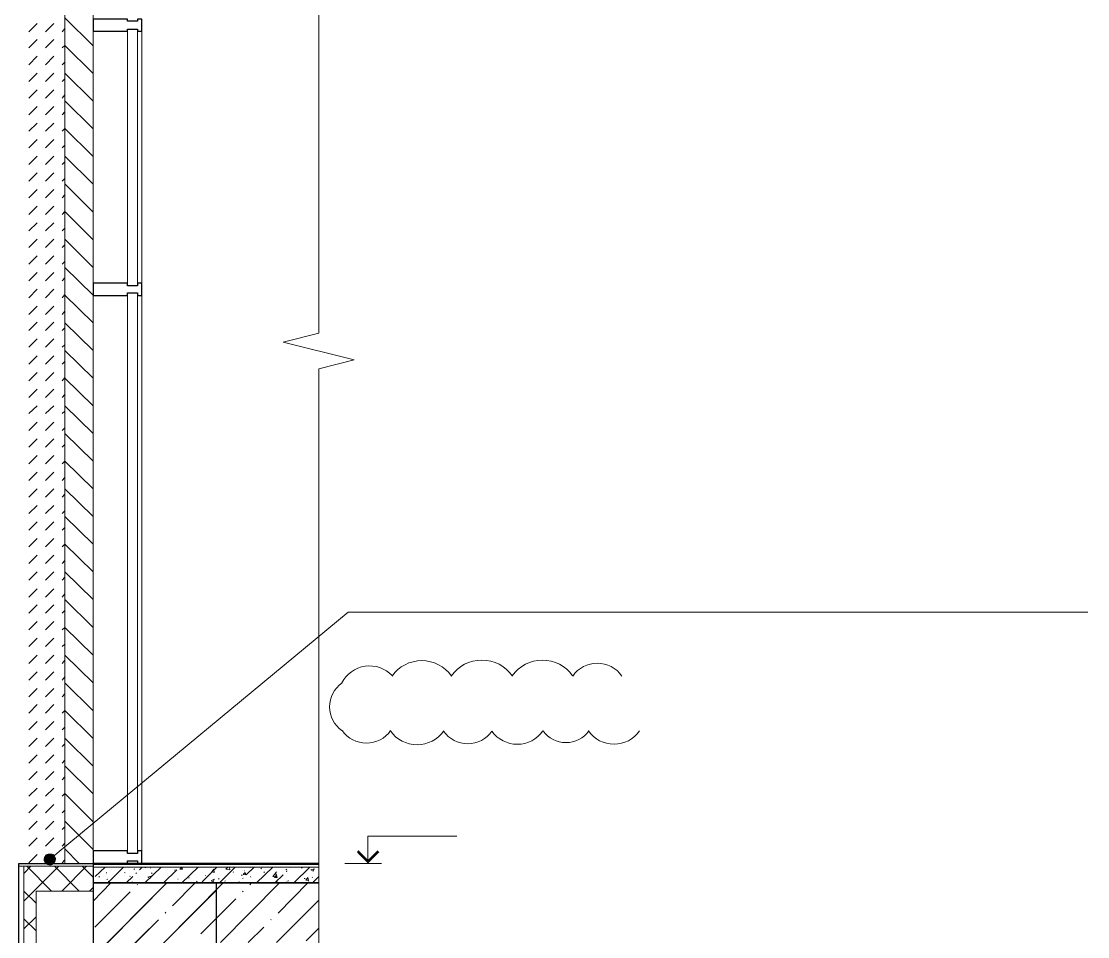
# Model space of a CAD drawing. Header units: millimetres. Extents: x -356862 to 418287, y 0 to 839748.
# Drawn here: x 352011 to 356333, y 779070 to 782780 of the extents above; entities that cross this region are included whole.
import ezdxf

# ---------------------------------------------------------------- set-up
doc = ezdxf.new("R2010")
doc.units = ezdxf.units.MM
doc.layers.add('PDF _Геометрия', color=7, linetype='Continuous', true_color=0xbababa)
doc.layers.add('PDF _Сплошная заливка', color=7, linetype='Continuous', true_color=0xf50000)

msp = doc.modelspace()

# ---------------------------------------------------------------- linework, layer by layer
at = {"layer": 'PDF _Геометрия', "color": 7, "lineweight": 5}
msp.add_lwpolyline([(353216.9703, 788150.2844), (353216.9703, 788063.4901), (353216.9703, 781515.8086), (353073.0187, 781479.8207), (353360.9219, 781407.8449), (353216.9703, 781371.857), (353216.9703, 774824.1756), (353216.9703, 774737.3812)], dxfattribs=at)
at = {"layer": 'PDF _Геометрия', "color": 161, "lineweight": 9, "true_color": 0x7f9fff}
msp.add_lwpolyline([(352302.4542, 779367.1191), (352188.1397, 779367.1191), (352188.1397, 782838.8933), (352302.4542, 782838.8933)], close=True, dxfattribs=at)
for points in [[(352302.4542, 782680.1232), (352188.1397, 782794.4377)], [(352302.4542, 782567.9256), (352188.1397, 782682.2401)], [(352302.4542, 782455.728), (352188.1397, 782570.0425)], [(352302.4542, 782343.5304), (352188.1397, 782457.8449)], [(352302.4542, 782231.3328), (352188.1397, 782345.6474)], [(352302.4542, 782119.1353), (352188.1397, 782233.4498)], [(352302.4542, 782006.9377), (352188.1397, 782121.2522)], [(352302.4542, 781894.7401), (352188.1397, 782009.0546)], [(352302.4542, 781782.5425), (352188.1397, 781896.857)], [(352302.4542, 781670.3449), (352188.1397, 781782.5425)], [(352302.4542, 781558.1474), (352188.1397, 781670.3449)], [(352302.4542, 781445.9498), (352188.1397, 781558.1474)], [(352302.4542, 781333.7522), (352188.1397, 781445.9498)], [(352302.4542, 781221.5546), (352188.1397, 781333.7522)], [(352302.4542, 781109.357), (352188.1397, 781221.5546)], [(352302.4542, 780997.1594), (352188.1397, 781109.357)], [(352302.4542, 780884.9619), (352188.1397, 780997.1594)], [(352302.4542, 780772.7643), (352188.1397, 780884.9619)], [(352302.4542, 780660.5667), (352188.1397, 780772.7643)], [(352302.4542, 780548.3691), (352188.1397, 780660.5667)], [(352302.4542, 780436.1715), (352188.1397, 780548.3691)], [(352302.4542, 780323.974), (352188.1397, 780436.1715)], [(352302.4542, 780211.7764), (352188.1397, 780323.974)], [(352302.4542, 780099.5788), (352188.1397, 780211.7764)], [(352302.4542, 779985.2643), (352188.1397, 780099.5788)], [(352302.4542, 779873.0667), (352188.1397, 779987.3812)], [(352302.4542, 779760.8691), (352188.1397, 779875.1836)], [(352302.4542, 779648.6715), (352188.1397, 779762.9861)], [(352302.4542, 779536.474), (352188.1397, 779650.7885)], [(352302.4542, 779424.2764), (352188.1397, 779538.5909)], [(352245.2969, 779367.1191), (352188.1397, 779426.3933)]]:
    msp.add_lwpolyline(points, dxfattribs=at)
at = {"layer": 'PDF _Геометрия', "lineweight": 18}
for points in [[(352042.0711, 782737.2804), (352075.9421, 782771.1514)], [(352109.813, 782737.2804), (352143.684, 782771.1514)], [(352177.555, 782737.2804), (352188.1397, 782749.982)], [(352042.0711, 782671.6554), (352075.9421, 782705.5264)], [(352109.813, 782671.6554), (352143.684, 782705.5264)], [(352177.555, 782671.6554), (352188.1397, 782682.2401)], [(352042.0711, 782603.9135), (352075.9421, 782637.7844)], [(352109.813, 782603.9135), (352143.684, 782637.7844)], [(352177.555, 782603.9135), (352188.1397, 782614.4982)], [(352042.0711, 782536.1715), (352075.9421, 782570.0425)], [(352109.813, 782536.1715), (352143.684, 782570.0425)], [(352177.555, 782536.1715), (352188.1397, 782546.7562)], [(352042.0711, 782468.4296), (352075.9421, 782502.3006)], [(352109.813, 782468.4296), (352143.684, 782502.3006)], [(352177.555, 782468.4296), (352188.1397, 782481.1312)], [(352042.0711, 782400.6877), (352075.9421, 782434.5586)], [(352109.813, 782400.6877), (352143.684, 782434.5586)], [(352177.555, 782400.6877), (352188.1397, 782413.3893)], [(352042.0711, 782335.0627), (352075.9421, 782366.8167)], [(352109.813, 782335.0627), (352143.684, 782366.8167)], [(352177.555, 782335.0627), (352188.1397, 782345.6474)], [(352042.0711, 782267.3207), (352075.9421, 782301.1917)], [(352109.813, 782267.3207), (352143.684, 782301.1917)], [(352177.555, 782267.3207), (352188.1397, 782277.9054)], [(352042.0711, 782199.5788), (352075.9421, 782233.4498)], [(352109.813, 782199.5788), (352143.684, 782233.4498)], [(352177.555, 782199.5788), (352188.1397, 782210.1635)], [(352042.0711, 782131.8369), (352075.9421, 782165.7078)], [(352109.813, 782131.8369), (352143.684, 782165.7078)], [(352177.555, 782131.8369), (352188.1397, 782142.4215)], [(352042.0711, 782064.0949), (352075.9421, 782097.9659)], [(352109.813, 782064.0949), (352143.684, 782097.9659)], [(352177.555, 782064.0949), (352188.1397, 782076.7965)], [(352042.0711, 781996.353), (352075.9421, 782030.224)], [(352109.813, 781996.353), (352143.684, 782030.224)], [(352177.555, 781996.353), (352188.1397, 782009.0546)], [(352042.0711, 781930.728), (352075.9421, 781962.482)], [(352109.813, 781930.728), (352143.684, 781962.482)], [(352177.555, 781930.728), (352188.1397, 781941.3127)], [(352042.0711, 781862.9861), (352075.9421, 781896.857)], [(352109.813, 781862.9861), (352143.684, 781896.857)], [(352177.555, 781862.9861), (352188.1397, 781873.5707)], [(352042.0711, 781795.2441), (352075.9421, 781829.1151)], [(352109.813, 781795.2441), (352143.684, 781829.1151)], [(352177.555, 781795.2441), (352188.1397, 781805.8288)], [(352042.0711, 781727.5022), (352075.9421, 781761.3732)], [(352109.813, 781727.5022), (352143.684, 781761.3732)], [(352177.555, 781727.5022), (352188.1397, 781740.2038)], [(352042.0711, 781659.7603), (352075.9421, 781693.6312)], [(352109.813, 781659.7603), (352143.684, 781693.6312)], [(352177.555, 781659.7603), (352188.1397, 781672.4619)], [(352042.0711, 781592.0183), (352075.9421, 781625.8893)], [(352109.813, 781592.0183), (352143.684, 781625.8893)], [(352177.555, 781592.0183), (352188.1397, 781604.7199)], [(352042.0711, 781526.3933), (352075.9421, 781560.2643)], [(352109.813, 781526.3933), (352143.684, 781560.2643)], [(352177.555, 781526.3933), (352188.1397, 781536.978)], [(352042.0711, 781458.6514), (352075.9421, 781492.5224)], [(352109.813, 781458.6514), (352143.684, 781492.5224)], [(352177.555, 781458.6514), (352188.1397, 781469.2361)], [(352042.0711, 781390.9094), (352075.9421, 781424.7804)], [(352109.813, 781390.9094), (352143.684, 781424.7804)], [(352177.555, 781390.9094), (352188.1397, 781401.4941)], [(352042.0711, 781323.1675), (352075.9421, 781357.0385)], [(352109.813, 781323.1675), (352143.684, 781357.0385)], [(352177.555, 781323.1675), (352188.1397, 781335.8691)], [(352042.0711, 781255.4256), (352075.9421, 781289.2965)], [(352109.813, 781255.4256), (352143.684, 781289.2965)], [(352177.555, 781255.4256), (352188.1397, 781268.1272)], [(352042.0711, 781189.8006), (352075.9421, 781221.5546)], [(352109.813, 781189.8006), (352143.684, 781221.5546)], [(352177.555, 781189.8006), (352188.1397, 781200.3853)], [(352042.0711, 781122.0586), (352075.9421, 781155.9296)], [(352109.813, 781122.0586), (352143.684, 781155.9296)], [(352177.555, 781122.0586), (352188.1397, 781132.6433)], [(352042.0711, 781054.3167), (352075.9421, 781088.1877)], [(352109.813, 781054.3167), (352143.684, 781088.1877)], [(352177.555, 781054.3167), (352188.1397, 781064.9014)], [(352042.0711, 780986.5748), (352075.9421, 781020.4457)], [(352109.813, 780986.5748), (352143.684, 781020.4457)], [(352177.555, 780986.5748), (352188.1397, 780997.1594)], [(352042.0711, 780918.8328), (352075.9421, 780952.7038)], [(352109.813, 780918.8328), (352143.684, 780952.7038)], [(352177.555, 780918.8328), (352188.1397, 780931.5344)], [(352042.0711, 780851.0909), (352075.9421, 780884.9619)], [(352109.813, 780851.0909), (352143.684, 780884.9619)], [(352177.555, 780851.0909), (352188.1397, 780863.7925)], [(352042.0711, 780785.4659), (352075.9421, 780817.2199)], [(352109.813, 780785.4659), (352143.684, 780817.2199)], [(352177.555, 780785.4659), (352188.1397, 780796.0506)], [(352042.0711, 780717.724), (352075.9421, 780751.5949)], [(352109.813, 780717.724), (352143.684, 780751.5949)], [(352177.555, 780717.724), (352188.1397, 780728.3086)], [(352042.0711, 780649.982), (352075.9421, 780683.853)], [(352109.813, 780649.982), (352143.684, 780683.853)], [(352177.555, 780649.982), (352188.1397, 780660.5667)], [(352042.0711, 780582.2401), (352075.9421, 780616.1111)], [(352109.813, 780582.2401), (352143.684, 780616.1111)], [(352177.555, 780582.2401), (352188.1397, 780594.9417)], [(352042.0711, 780514.4982), (352075.9421, 780548.3691)], [(352109.813, 780514.4982), (352143.684, 780548.3691)], [(352177.555, 780514.4982), (352188.1397, 780527.1998)], [(352042.0711, 780446.7562), (352075.9421, 780480.6272)], [(352109.813, 780446.7562), (352143.684, 780480.6272)], [(352177.555, 780446.7562), (352188.1397, 780459.4578)], [(352042.0711, 780381.1312), (352075.9421, 780415.0022)], [(352109.813, 780381.1312), (352143.684, 780415.0022)], [(352177.555, 780381.1312), (352188.1397, 780391.7159)], [(352042.0711, 780313.3893), (352075.9421, 780347.2603)], [(352109.813, 780313.3893), (352143.684, 780347.2603)], [(352177.555, 780313.3893), (352188.1397, 780323.974)], [(352042.0711, 780245.6474), (352075.9421, 780279.5183)], [(352109.813, 780245.6474), (352143.684, 780279.5183)], [(352177.555, 780245.6474), (352188.1397, 780256.232)], [(352042.0711, 780177.9054), (352075.9421, 780211.7764)], [(352109.813, 780177.9054), (352143.684, 780211.7764)], [(352177.555, 780177.9054), (352188.1397, 780190.607)], [(352042.0711, 780110.1635), (352075.9421, 780144.0344)], [(352109.813, 780110.1635), (352143.684, 780144.0344)], [(352177.555, 780110.1635), (352188.1397, 780122.8651)], [(352042.0711, 780042.4215), (352075.9421, 780076.2925)], [(352109.813, 780042.4215), (352143.684, 780076.2925)], [(352177.555, 780042.4215), (352188.1397, 780055.1232)], [(352042.0711, 779976.7965), (352075.9421, 780010.6675)], [(352109.813, 779976.7965), (352143.684, 780010.6675)], [(352177.555, 779976.7965), (352188.1397, 779987.3812)], [(352042.0711, 779909.0546), (352075.9421, 779942.9256)], [(352109.813, 779909.0546), (352143.684, 779942.9256)], [(352177.555, 779909.0546), (352188.1397, 779919.6393)], [(352042.0711, 779841.3127), (352075.9421, 779875.1836)], [(352109.813, 779841.3127), (352143.684, 779875.1836)], [(352177.555, 779841.3127), (352188.1397, 779851.8974)], [(352042.0711, 779773.5707), (352075.9421, 779807.4417)], [(352109.813, 779773.5707), (352143.684, 779807.4417)], [(352177.555, 779773.5707), (352188.1397, 779786.2724)], [(352042.0711, 779705.8288), (352075.9421, 779739.6998)], [(352109.813, 779705.8288), (352143.684, 779739.6998)], [(352177.555, 779705.8288), (352188.1397, 779718.5304)], [(352042.0711, 779640.2038), (352075.9421, 779671.9578)], [(352109.813, 779640.2038), (352143.684, 779671.9578)], [(352177.555, 779640.2038), (352188.1397, 779650.7885)], [(352042.0711, 779572.4619), (352075.9421, 779606.3328)], [(352109.813, 779572.4619), (352143.684, 779606.3328)], [(352177.555, 779572.4619), (352188.1397, 779583.0465)], [(352042.0711, 779504.7199), (352075.9421, 779538.5909)], [(352109.813, 779504.7199), (352143.684, 779538.5909)], [(352177.555, 779504.7199), (352188.1397, 779515.3046)], [(352042.0711, 779436.978), (352075.9421, 779470.849)], [(352109.813, 779436.978), (352143.684, 779470.849)], [(352177.555, 779436.978), (352188.1397, 779449.6796)], [(352042.0711, 779369.2361), (352075.9421, 779403.107)], [(352109.813, 779369.2361), (352143.684, 779403.107)], [(352177.555, 779369.2361), (352188.1397, 779381.9377)]]:
    msp.add_lwpolyline(points, dxfattribs=at)
at = {"layer": 'PDF _Геометрия', "color": 7, "lineweight": 25}
for points in [[(352482.3937, 782788.0869), (352482.3937, 782779.6191), (352442.1719, 782779.6191), (352442.1719, 782788.0869), (352302.4542, 782788.0869), (352302.4542, 782739.3974), (352442.1719, 782739.3974), (352442.1719, 782747.8651), (352482.3937, 782747.8651), (352482.3937, 782739.3974), (352499.3292, 782739.3974), (352499.3292, 782788.0869)], [(352482.3937, 781719.0344), (352482.3937, 781708.4498), (352442.1719, 781708.4498), (352442.1719, 781719.0344), (352302.4542, 781719.0344), (352302.4542, 781668.228), (352442.1719, 781668.228), (352442.1719, 781678.8127), (352482.3937, 781678.8127), (352482.3937, 781668.228), (352499.3292, 781668.228), (352499.3292, 781719.0344)], [(352482.3937, 779407.3409), (352442.1719, 779407.3409), (352442.1719, 779417.9256), (352302.4542, 779417.9256), (352302.4542, 779367.1191), (352442.1719, 779367.1191), (352442.1719, 779377.7038), (352482.3937, 779377.7038), (352482.3937, 779367.1191), (352499.3292, 779367.1191), (352499.3292, 779417.9256), (352482.3937, 779417.9256)]]:
    msp.add_lwpolyline(points, close=True, dxfattribs=at)
at = {"layer": 'PDF _Геометрия', "color": 7, "lineweight": 9}
for points in [[(352302.4542, 782739.3974), (352302.4542, 781719.0344)], [(352499.3292, 782739.3974), (352499.3292, 782673.7724)], [(352499.3292, 782669.5385), (352499.3292, 781719.0344)], [(352302.4542, 781668.228), (352302.4542, 779417.9256)], [(352499.3292, 781668.228), (352499.3292, 779417.9256)], [(352302.4542, 779367.1191), (353216.9703, 779367.1191), (352802.0509, 779367.1191), (352634.813, 779367.1191), (352802.0509, 779367.1191), (353216.9703, 779367.1191), (352634.813, 779367.1191), (352802.0509, 779367.1191), (353216.9703, 779367.1191), (352634.813, 779367.1191), (352802.0509, 779367.1191), (352634.813, 779367.1191), (352482.3937, 779367.1191)], [(353216.9703, 779362.8853), (352302.4542, 779362.8853)], [(353216.9703, 779352.3006), (352302.4542, 779352.3006)]]:
    msp.add_lwpolyline(points, dxfattribs=at)
for points in [[(352442.1719, 782747.8651), (352442.1719, 781708.4498), (352482.3937, 781708.4498), (352482.3937, 782747.8651)], [(352442.1719, 781678.8127), (352442.1719, 779407.3409), (352482.3937, 779407.3409), (352482.3937, 781678.8127)]]:
    msp.add_lwpolyline(points, close=True, dxfattribs=at)
at = {"layer": 'PDF _Геометрия', "color": 7, "lineweight": 13}
for points in [[(352499.3292, 782673.7724), (352499.3292, 782669.5385)], [(352802.0509, 779288.7925), (352302.4542, 779288.7925)]]:
    msp.add_lwpolyline(points, dxfattribs=at)
at = {"layer": 'PDF _Геометрия', "color": 251, "lineweight": 20, "true_color": 0x545454}
msp.add_lwpolyline([(352145.8009, 779398.8732), (352164.8534, 779415.8086), (353335.5187, 780385.3651), (353428.6638, 780385.3651), (356333.0993, 780385.3651)], dxfattribs=at)
at = {"layer": 'PDF _Геометрия', "color": 1, "lineweight": 20}
msp.add_lwpolyline([(353722.6553, 779903.4552, 0.520540055), (353918.6018, 779903.4552, 0.520539899), (354124.9193, 779904.0462)], format="xyb", dxfattribs=at)
at = {"layer": 'PDF _Геометрия', "color": 112, "lineweight": 5, "true_color": 0x00b85c}
for points in [[(353415.9622, 779367.1191), (353415.9622, 779477.1998), (353775.8413, 779477.1998)], [(353322.8171, 779367.1191), (353471.0026, 779367.1191)]]:
    msp.add_lwpolyline(points, dxfattribs=at)
at = {"layer": 'PDF _Геометрия', "color": 112, "lineweight": 0, "true_color": 0x00b85c, "const_width": 10.4783}
msp.add_lwpolyline([(353458.3009, 779416.8671), (353415.9622, 779374.5284), (353374.682, 779416.8671)], dxfattribs=at)
at = {"layer": 'PDF _Геометрия', "color": 93, "lineweight": 30, "true_color": 0x5cb85c}
msp.add_lwpolyline([(352001.8493, 775167.1191), (352001.8493, 779367.1191), (352302.4542, 779367.1191)], dxfattribs=at)
at = {"layer": 'PDF _Геометрия', "color": 5, "lineweight": 9}
msp.add_lwpolyline([(352001.8493, 779367.1191), (352302.4542, 779367.1191), (352302.4542, 779356.5344), (352001.8493, 779356.5344)], close=True, dxfattribs=at)
at = {"layer": 'PDF _Геометрия', "color": 93, "lineweight": 5, "true_color": 0x5cb85c}
for points in [[(352020.9018, 779326.8974), (352050.5388, 779356.5344)], [(352020.9018, 779214.6998), (352162.7364, 779356.5344)], [(352133.0993, 779254.9215), (352033.6034, 779356.5344)], [(352245.2969, 779254.9215), (352145.8009, 779356.5344)], [(352175.438, 779254.9215), (352274.934, 779356.5344)], [(352302.4542, 779312.0788), (352257.9985, 779356.5344)], [(352071.7082, 779206.232), (352020.9018, 779254.9215)], [(352287.6356, 779254.9215), (352302.4542, 779269.7401)], [(352020.9018, 779102.5022), (352071.7082, 779151.1917)], [(352071.7082, 779094.0344), (352020.9018, 779142.724)]]:
    msp.add_lwpolyline(points, dxfattribs=at)
msp.add_lwpolyline([(352302.4542, 779356.5344), (352020.9018, 779356.5344), (352020.9018, 775167.1191), (352071.7082, 775167.1191), (352071.7082, 779254.9215), (352302.4542, 779254.9215)], close=True, dxfattribs=at)
at = {"layer": 'PDF _Геометрия', "color": 7, "lineweight": 30}
msp.add_lwpolyline([(353216.9703, 779367.1191), (352302.4542, 779367.1191), (352302.4542, 779288.7925)], dxfattribs=at)
at = {"layer": 'PDF _Геометрия', "color": 8, "lineweight": 9, "true_color": 0x808080}
for points in [[(352310.9219, 779314.1957), (352351.1437, 779352.3006)], [(352361.7284, 779288.7925), (352425.2364, 779352.3006)], [(352467.5751, 779343.8328), (352471.809, 779343.8328)], [(352490.8614, 779341.7159), (352501.4461, 779352.3006)], [(352512.0308, 779288.7925), (352577.6558, 779352.3006)], [(352512.0308, 779350.1836), (352516.2647, 779350.1836)], [(352533.2001, 779350.1836), (352535.3171, 779348.0667)], [(352588.2405, 779288.7925), (352641.1638, 779341.7159)], [(352632.6961, 779339.599), (352634.813, 779341.7159)], [(352662.3332, 779288.7925), (352727.9582, 779352.3006)], [(352723.7243, 779352.3006), (352723.7243, 779352.3006)], [(352744.8937, 779293.0264), (352804.1679, 779352.3006)], [(352814.7526, 779288.7925), (352878.2606, 779352.3006)], [(352854.9743, 779352.3006), (352857.0913, 779341.7159), (352840.1558, 779343.8328), (352848.6235, 779352.3006)], [(352914.2485, 779337.482), (352916.3655, 779337.482)], [(352922.7163, 779320.5465), (352954.4703, 779352.3006)], [(352933.3009, 779352.3006), (352939.6518, 779350.1836), (352939.6518, 779352.3006)], [(352965.055, 779288.7925), (353030.68, 779352.3006)], [(352981.9905, 779345.9498), (352984.1074, 779348.0667)], [(353083.6034, 779341.7159), (353087.8372, 779343.8328)], [(353085.7203, 779333.2482), (353087.8372, 779337.482)], [(353100.5388, 779350.1836), (353104.7727, 779352.3006)], [(353115.3574, 779288.7925), (353180.9824, 779352.3006)], [(353147.1114, 779350.1836), (353149.2284, 779348.0667)], [(353161.93, 779352.3006), (353161.93, 779352.3006)], [(352325.7405, 779314.1957), (352327.8574, 779312.0788)], [(352355.3776, 779329.0143), (352357.4945, 779329.0143)], [(352357.4945, 779301.4941), (352361.7284, 779303.6111)], [(352363.8453, 779295.1433), (352368.0792, 779293.0264)], [(352429.4703, 779331.1312), (352431.5872, 779329.0143)], [(352435.8211, 779288.7925), (352463.3413, 779314.1957)], [(352450.6397, 779314.1957), (352452.7566, 779316.3127)], [(352476.0429, 779326.8974), (352478.1598, 779329.0143)], [(352539.5509, 779326.8974), (352541.6679, 779329.0143)], [(352645.3977, 779303.6111), (352647.5147, 779303.6111)], [(352689.8534, 779307.8449), (352691.9703, 779309.9619)], [(352721.6074, 779293.0264), (352723.7243, 779295.1433)], [(352757.5953, 779318.4296), (352759.7122, 779318.4296)], [(352810.5187, 779303.6111), (352812.6356, 779305.728)], [(352835.9219, 779297.2603), (352838.0388, 779295.1433)], [(352869.7929, 779331.1312), (352871.9098, 779333.2482)], [(352903.6638, 779318.4296), (352905.7808, 779320.5465)], [(352907.8977, 779305.728), (352910.0147, 779307.8449)], [(352939.6518, 779314.1957), (352941.7687, 779312.0788)], [(352994.6921, 779331.1312), (352996.809, 779333.2482)], [(353039.1477, 779288.7925), (353073.0187, 779320.5465)], [(353043.3816, 779333.2482), (353045.4985, 779331.1312)], [(353092.0711, 779297.2603), (353094.188, 779297.2603)], [(353157.6961, 779305.728), (353161.93, 779305.728)], [(353174.6316, 779295.1433), (353176.7485, 779297.2603)], [(353189.4501, 779312.0788), (353191.5671, 779309.9619)], [(353191.5671, 779288.7925), (353216.9703, 779314.1957)], [(352302.4542, 778988.1877), (352600.9421, 779288.7925), (352361.7284, 779047.4619)], [(352302.4542, 778759.5586), (352802.0509, 779259.1554)], [(352459.1074, 779290.9094), (352463.3413, 779290.9094)], [(352533.2001, 779288.7925), (352535.3171, 779288.7925)], [(352590.3574, 779047.4619), (352829.5711, 779288.7925)], [(352818.9864, 779047.4619), (353058.2001, 779288.7925)], [(352888.8453, 779288.7925), (352895.1961, 779293.0264)], [(352907.8977, 779252.8046), (352910.0147, 779254.9215)], [(352937.5348, 779280.3248), (352943.8856, 779288.7925)], [(353045.4985, 779290.9094), (353049.7324, 779293.0264)], [(353047.6155, 779288.7925), (353049.7324, 779288.7925)], [(353047.6155, 779288.7925), (353047.6155, 779288.7925)], [(353051.8493, 779166.0103), (353172.5147, 779288.7925)], [(353085.7203, 779293.0264), (353087.8372, 779290.9094)], [(352880.3776, 779223.1675), (352738.5429, 779081.3328), (352802.0509, 779144.8409)], [(353045.4985, 779047.4619), (353216.9703, 779218.9336)], [(352423.1195, 778996.6554), (352567.0711, 779138.4901), (352476.0429, 779047.4619)], [(353022.2122, 779138.4901), (353024.3292, 779140.607)], [(352931.184, 779047.4619), (352994.6921, 779108.853)], [(353166.1638, 779053.8127), (353216.9703, 779104.6191)]]:
    msp.add_lwpolyline(points, dxfattribs=at)
for points in [[(352662.3332, 779352.3006), (352664.4501, 779343.8328), (352653.8655, 779343.8328)], [(352791.4663, 779343.8328), (352793.5832, 779331.1312), (352782.9985, 779333.2482)], [(353197.9179, 779345.9498), (353185.2163, 779341.7159), (353193.684, 779335.3651)], [(352537.434, 779316.3127), (352533.2001, 779305.728), (352524.7324, 779312.0788)], [(352793.5832, 779303.6111), (352789.3493, 779293.0264), (352780.8816, 779297.2603)], [(352918.4824, 779331.1312), (352920.5993, 779320.5465), (352910.0147, 779322.6635)], [(353045.4985, 779312.0788), (353030.68, 779314.1957), (353043.3816, 779329.0143)], [(353045.4985, 779320.5465), (353047.6155, 779309.9619), (353037.0308, 779309.9619)], [(353172.5147, 779309.9619), (353174.6316, 779299.3772), (353164.0469, 779299.3772)], [(352374.43, 779288.7925), (352302.4542, 779214.6998)], [(352452.7566, 779252.8046), (352308.805, 779108.853)], [(352482.3937, 779282.4417), (352480.2768, 779280.3248)], [(352715.2566, 779288.7925), (352624.2284, 779195.6474)], [(352596.7082, 779170.2441), (352594.5913, 779166.0103)]]:
    msp.add_lwpolyline(points, close=True, dxfattribs=at)
at = {"layer": 'PDF _Геометрия', "color": 8, "lineweight": 30, "true_color": 0x767676}
msp.add_lwpolyline([(352302.4542, 779288.7925), (352302.4542, 778636.7764), (352802.0509, 778636.7764), (352802.0509, 779288.7925)], dxfattribs=at)
at = {"layer": 'PDF _Геометрия', "color": 7, "lineweight": 30}
msp.add_lwpolyline([(353216.9703, 779288.7925), (352302.4542, 779288.7925)], close=True, dxfattribs=at)
at = {"layer": 'PDF _Геометрия', "color": 1, "lineweight": 20}
for centre, radius, start, end in [((353422.6275, 780041.9252), 125.9577, 43.1982413, 153.198843), ((353634.3296, 780041.9251), 147.127, 35.0024456, 144.9975544), ((353877.788, 780039.8071), 151.3609, 35.0024391, 144.9975609), ((354123.3611, 780041.9251), 149.244, 35.0024495, 144.9975505), ((354345.6501, 780056.7437), 121.7238, 35.0024452, 144.9975548), ((353378.1696, 780001.7012), 117.4899, 125.0024296, 234.9975704), ((353409.9258, 779974.18), 119.6068, 215.0024339, 324.9975661), ((353615.275, 779980.5308), 132.3085, 215.002449, 324.997551), ((354218.6297, 779969.9461), 113.2561, 215.0024527, 324.9975474), ((354413.392, 779976.2969), 125.9577, 215.002448, 324.997552)]:
    msp.add_arc(centre, radius, start, end, dxfattribs=at)
at = {"layer": 'PDF _Сплошная заливка', "color": 251, "true_color": 0x545454, "transparency": 33554559}
for points in [[(352103.4622, 779392.5224), (352126.7485, 779384.0546), (352101.3453, 779379.8207)], [(352126.7485, 779384.0546), (352101.3453, 779379.8207), (352107.6961, 779367.1191)], [(352109.813, 779403.107), (352103.4622, 779392.5224), (352126.7485, 779384.0546)], [(352107.6961, 779367.1191), (352118.2808, 779360.7683), (352126.7485, 779384.0546)], [(352126.7485, 779384.0546), (352122.5147, 779407.3409), (352109.813, 779403.107)], [(352118.2808, 779360.7683), (352126.7485, 779384.0546), (352130.9824, 779358.6514)], [(352135.2163, 779407.3409), (352126.7485, 779384.0546), (352122.5147, 779407.3409)], [(352145.8009, 779398.8732), (352135.2163, 779407.3409), (352126.7485, 779384.0546)], [(352126.7485, 779384.0546), (352152.1518, 779388.2885), (352145.8009, 779398.8732)], [(352150.0348, 779375.5869), (352126.7485, 779384.0546), (352152.1518, 779388.2885)], [(352126.7485, 779384.0546), (352130.9824, 779358.6514), (352143.684, 779365.0022)], [(352143.684, 779365.0022), (352150.0348, 779375.5869), (352126.7485, 779384.0546)]]:
    msp.add_solid(points, dxfattribs=at)

doc.saveas('drawing.dxf')
